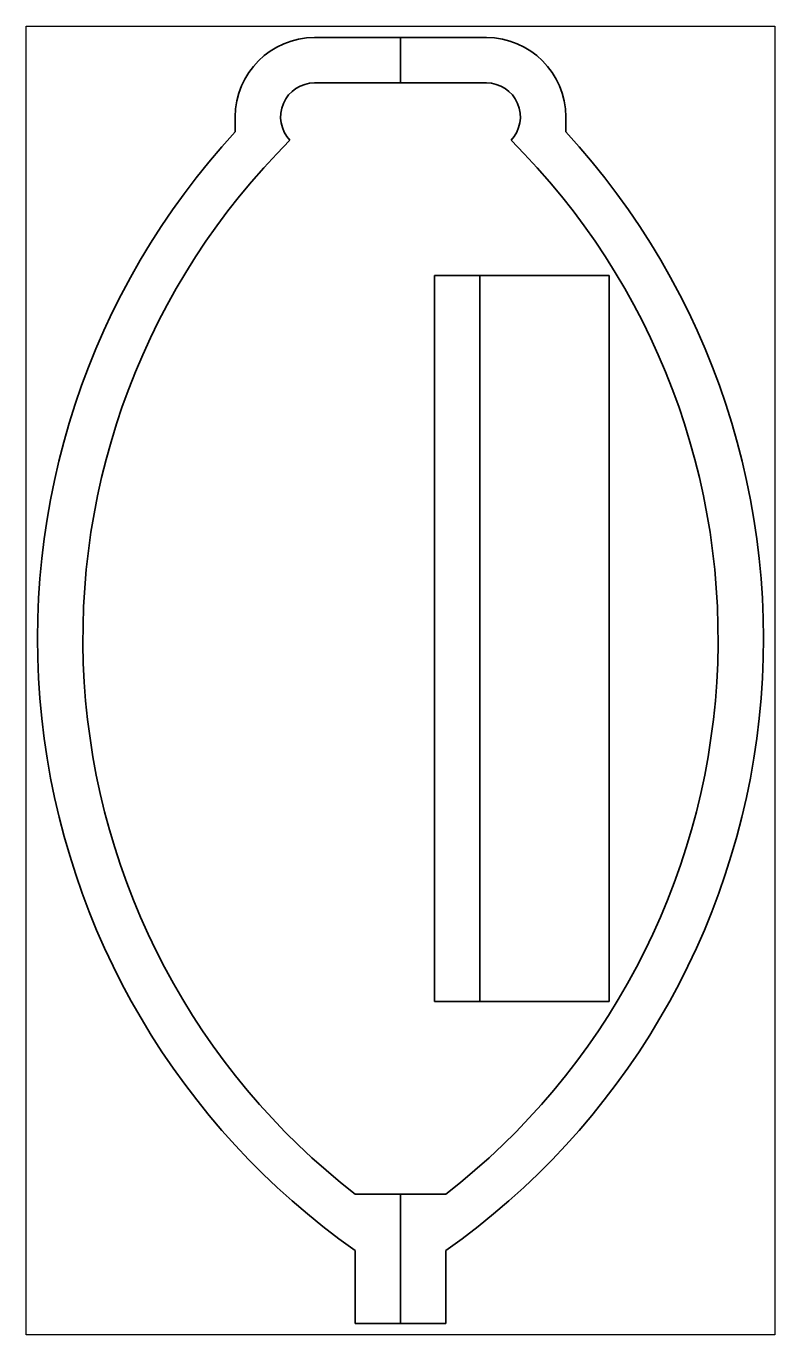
# Model space of a CAD drawing. Header units: millimetres. Extents: x 0 to 330, y -577 to 0.
import ezdxf

# ---------------------------------------------------------------- set-up
doc = ezdxf.new("R2010")
doc.units = ezdxf.units.MM
doc.layers.add('CAM', color=2, linetype='Continuous', lineweight=35, true_color=0xffff00)
doc.layers.add('Limits', color=3, linetype='Continuous', lineweight=25, true_color=0x00ff00)

msp = doc.modelspace()

# ---------------------------------------------------------------- linework, layer by layer
at = {"layer": 'CAM'}
for p, q in [((127.15, -5), (165, -5)), ((165, -5), (202.85, -5)), ((165, -25), (165, -5)), ((165, -25), (165, -5)), ((127.15, -25), (165, -25)), ((165, -25), (202.85, -25)), ((92.15, -46.56), (92.15, -40)), ((237.85, -40), (237.85, -46.56)), ((180, -430), (180, -110)), ((180, -110), (200, -110)), ((200, -110), (200, -430)), ((200, -430), (200, -110)), ((200, -110), (257, -110)), ((257, -110), (257, -430)), ((200, -430), (180, -430)), ((257, -430), (200, -430)), ((145.07, -515), (165, -515)), ((165, -515), (184.93, -515)), ((165, -515), (165, -572)), ((165, -515), (165, -572)), ((145.07, -572), (145.07, -539.86)), ((184.93, -539.86), (184.93, -572)), ((145.07, -572), (165, -572)), ((165, -572), (145.07, -572)), ((165, -572), (184.93, -572)), ((184.93, -572), (165, -572))]:
    msp.add_line(p, q, dxfattribs=at)
for centre, radius, start, end in [((127.15, -40), 35, 90, 180), ((202.85, -40), 35, 0, 90), ((127.15, -40), 15, 90, 223.48977), ((202.85, -40), 15, 316.51023, 90), ((335, -270), 330, 137.38309, 234.86127), ((335, -270), 310, 134.8761, 232.21567), ((-5, -270), 330, 305.13873, 42.61691), ((-5, -270), 310, 307.78433, 45.1239)]:
    msp.add_arc(centre, radius, start, end, dxfattribs=at)
at = {"layer": 'Limits'}
for p, q in [((0, 0), (330, 0)), ((0, -577), (0, 0)), ((330, 0), (330, -577)), ((330, -577), (0, -577))]:
    msp.add_line(p, q, dxfattribs=at)

doc.saveas('drawing.dxf')
